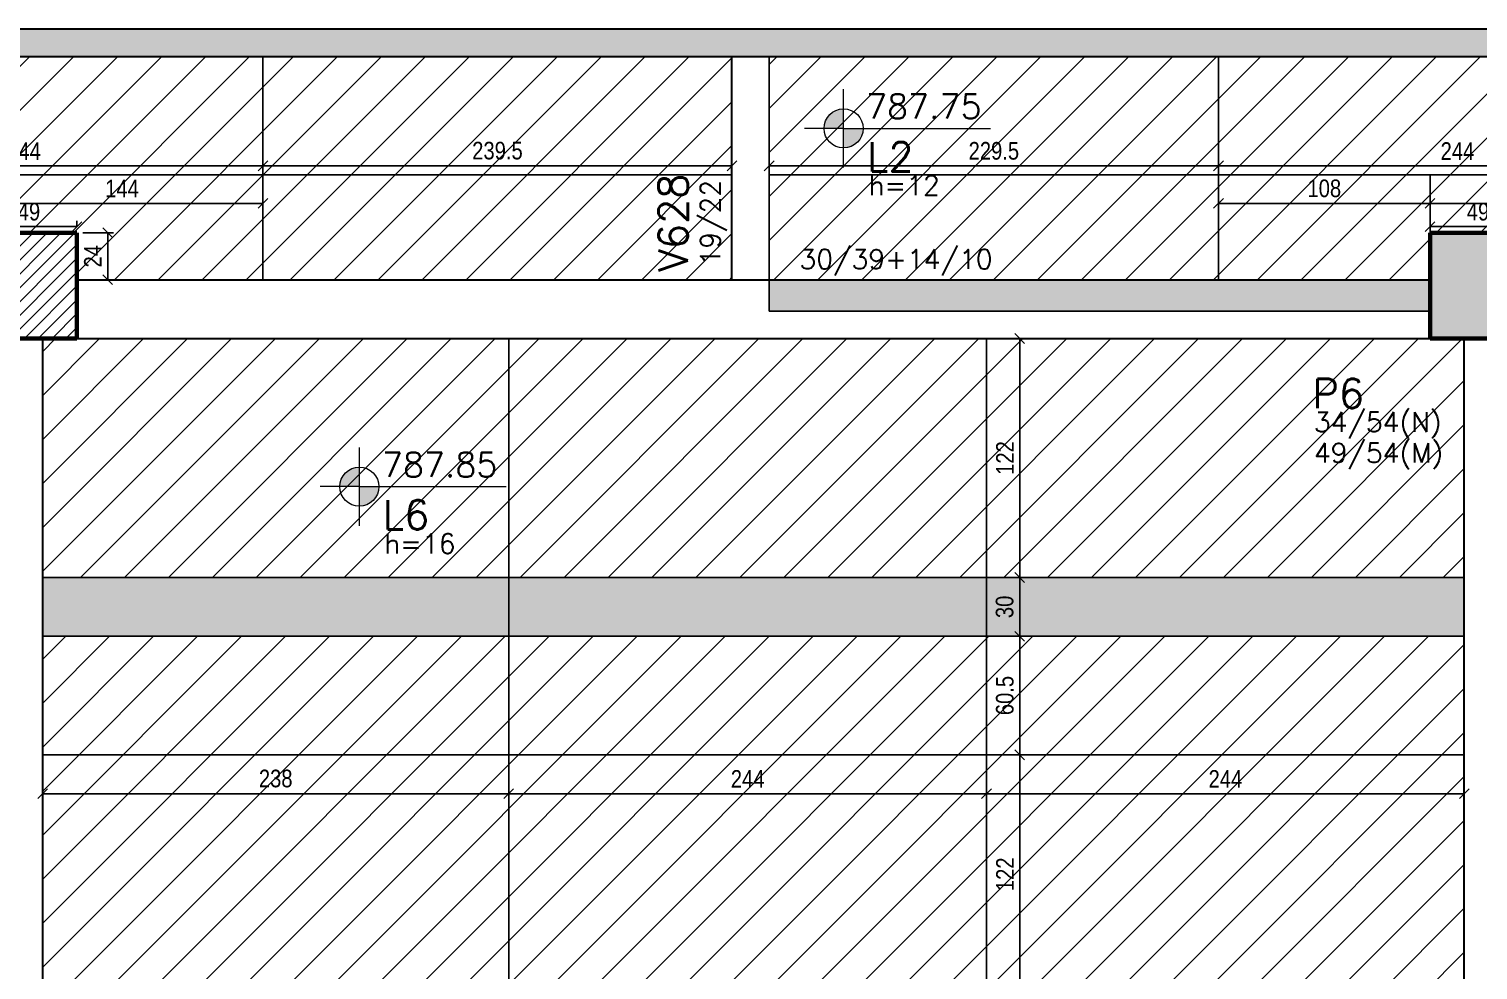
# Model space of a CAD drawing. Extents: x 8513 to 14085, y 7177 to 10799.
# Drawn here: x 11346 to 12086, y 9712 to 10193 of the extents above; entities that cross this region are included whole.
import ezdxf

# ---------------------------------------------------------------- set-up
doc = ezdxf.new("R2010")
doc.units = 0
for name, color, linetype in [('COTA', 241, 'Continuous'), ('Painéis', 200, 'Continuous'), ('Vázio', 240, 'Continuous')]:
    doc.layers.add(name, color=color, linetype=linetype)
for name, color, linetype, lineweight in [('EST-LAJE-TEXT', 7, 'Continuous', 9), ('EST-PILAR', 7, 'Continuous', 9), ('EST-PILAR-CUT', 7, 'Continuous', 60), ('EST-PILAR-TEXT', 7, 'Continuous', 9), ('EST-VIGA', 7, 'Continuous', 30), ('EST-VIGA-TEXT', 7, 'Continuous', 9), ('Hachura', 253, 'Continuous', 9), ('REAPROVEITAMENTO', 7, 'Continuous', 9)]:
    doc.layers.add(name, color=color, linetype=linetype, lineweight=lineweight)
doc.styles.add('COTA TECNICA-50', font='techl___.ttf', dxfattribs={"height": 9})
doc.styles.add('RomanS_IV50', font='romans_IV50.ttf', dxfattribs={"height": 11.25})
doc.styles.add('RomanS_IV50_B', font='', dxfattribs={"height": 18.75})
doc.styles.add('RomanS_IV50_B_1', font='', dxfattribs={"height": 22.5})
doc.styles.get('RomanS_IV50_B').set_extended_font_data('RomanS_IV50', bold=True)
doc.styles.get('RomanS_IV50_B_1').set_extended_font_data('RomanS_IV50', bold=True)
doc.dimstyles.new('PAINEL', dxfattribs={"dimtxt": 9, "dimasz": 5, "dimexe": 3, "dimexo": 3, "dimgap": 3, "dimtad": 1, "dimdec": 1, "dimzin": 12, "dimdsep": 46, "dimtxsty": 'COTA TECNICA-50', "dimblk": 'OBLIQUE', "dimcen": 0, "dimclrd": 4, "dimclre": 4, "dimclrt": 1, "dimadec": 1, "dimazin": 3, "dimtfac": 1, "dimtdec": 1, "dimtmove": 0, "dimatfit": 3, "dimldrblk": 'OBLIQUE', "dimfxl": 1, "dimtolj": 1, "dimtzin": 12, "dimarcsym": 0})

# ---------------------------------------------------------------- blocks, each defined once
blk = doc.blocks.new('FA_Floor_TAG_SURVEY_R01 - NIV_TIT_H_TXT1__TXT2-2303193-5º PAVIMENTO')
at = {"layer": 'EST-LAJE-TEXT'}
h = blk.add_hatch(color=256, dxfattribs=at)
edge = h.paths.add_edge_path(flags=0)
edge.add_line((-0.28, 0.405), (-0.48, 0.405))
edge.add_arc((-0.28, 0.405), 0.2, 90, 180, ccw=False)
edge.add_line((-0.28, 0.605), (-0.28, 0.405))
h = blk.add_hatch(color=256, dxfattribs=at)
edge = h.paths.add_edge_path(flags=0)
edge.add_line((-0.28, 0.405), (-0.08, 0.405))
edge.add_arc((-0.28, 0.405), 0.2, -90, 0, ccw=False)
edge.add_line((-0.28, 0.205), (-0.28, 0.405))
for p, q in [((-0.28, 0.005), (-0.28, 0.805)), ((-0.28, 0.405), (-0.68, 0.405)), ((-0.28, 0.405), (1.22, 0.405))]:
    blk.add_line(p, q, dxfattribs=at)
blk.add_circle((-0.28, 0.405), 0.2, dxfattribs=at)
blk = doc.blocks.new('_Oblique')
at = {"color": 0, "linetype": 'ByBlock', "lineweight": -2}
blk.add_line((-0.5, -0.5), (0.5, 0.5), dxfattribs=at)
blk = doc.blocks.new('*D528')
at = {"layer": 'COTA', "color": 4, "lineweight": -2, "transparency": 16777216}
for p, q in [((11834.65, 9819.16), (11834.65, 9799.28)), ((12078.65, 9819.16), (12078.65, 9799.28)), ((12078.65, 9802.28), (11834.65, 9802.28))]:
    blk.add_line(p, q, dxfattribs=at)
at = {"layer": 'Defpoints', "color": 0, "transparency": 16777216}
for p in [(11834.65, 9822.16), (12078.65, 9822.16), (11834.65, 9802.28)]:
    blk.add_point(p, dxfattribs=at)
at = {"layer": 'COTA', "color": 4, "lineweight": -2, "transparency": 16777216, "xscale": 5, "yscale": 5, "zscale": 5, "rotation": 180}
blk.add_blockref('_Oblique', (11834.65, 9802.28), dxfattribs=at)
at = {"layer": 'COTA', "color": 4, "lineweight": -2, "transparency": 16777216, "xscale": 5, "yscale": 5, "zscale": 5}
blk.add_blockref('_Oblique', (12078.65, 9802.28), dxfattribs=at)
at = {"layer": 'COTA', "color": 1, "transparency": 16777216, "insert": (11956.65, 9809.84), "char_height": 9, "attachment_point": 5, "style": 'COTA TECNICA-50'}
blk.add_mtext('\\A1;244', dxfattribs=at)
blk = doc.blocks.new('*D529')
at = {"layer": 'COTA', "color": 4, "lineweight": -2, "transparency": 16777216}
for p, q in [((11590.65, 9819.16), (11590.65, 9799.28)), ((11834.65, 9819.16), (11834.65, 9799.28)), ((11834.65, 9802.28), (11590.65, 9802.28))]:
    blk.add_line(p, q, dxfattribs=at)
at = {"layer": 'Defpoints', "color": 0, "transparency": 16777216}
for p in [(11590.65, 9822.16), (11834.65, 9822.16), (11590.65, 9802.28)]:
    blk.add_point(p, dxfattribs=at)
at = {"layer": 'COTA', "color": 4, "lineweight": -2, "transparency": 16777216, "xscale": 5, "yscale": 5, "zscale": 5, "rotation": 180}
blk.add_blockref('_Oblique', (11590.65, 9802.28), dxfattribs=at)
at = {"layer": 'COTA', "color": 4, "lineweight": -2, "transparency": 16777216, "xscale": 5, "yscale": 5, "zscale": 5}
blk.add_blockref('_Oblique', (11834.65, 9802.28), dxfattribs=at)
at = {"layer": 'COTA', "color": 1, "transparency": 16777216, "insert": (11712.65, 9809.84), "char_height": 9, "attachment_point": 5, "style": 'COTA TECNICA-50'}
blk.add_mtext('\\A1;244', dxfattribs=at)
blk = doc.blocks.new('*D530')
at = {"layer": 'COTA', "color": 4, "lineweight": -2, "transparency": 16777216}
for p, q in [((11352.65, 9819.16), (11352.65, 9799.28)), ((11590.65, 9819.16), (11590.65, 9799.28)), ((11590.65, 9802.28), (11352.65, 9802.28))]:
    blk.add_line(p, q, dxfattribs=at)
at = {"layer": 'Defpoints', "color": 0, "transparency": 16777216}
for p in [(11352.65, 9822.16), (11590.65, 9822.16), (11352.65, 9802.28)]:
    blk.add_point(p, dxfattribs=at)
at = {"layer": 'COTA', "color": 4, "lineweight": -2, "transparency": 16777216, "xscale": 5, "yscale": 5, "zscale": 5, "rotation": 180}
blk.add_blockref('_Oblique', (11352.65, 9802.28), dxfattribs=at)
at = {"layer": 'COTA', "color": 4, "lineweight": -2, "transparency": 16777216, "xscale": 5, "yscale": 5, "zscale": 5}
blk.add_blockref('_Oblique', (11590.65, 9802.28), dxfattribs=at)
at = {"layer": 'COTA', "color": 1, "transparency": 16777216, "insert": (11471.65, 9810), "char_height": 9, "attachment_point": 5, "style": 'COTA TECNICA-50'}
blk.add_mtext('\\A1;238', dxfattribs=at)
blk = doc.blocks.new('*D506')
at = {"layer": 'COTA', "color": 4, "lineweight": -2, "transparency": 16777216}
for p, q in [((11839.62, 9822.16), (11854.62, 9822.16)), ((11851.62, 9700.16), (11851.62, 9822.16)), ((11837.65, 9700.16), (11854.62, 9700.16))]:
    blk.add_line(p, q, dxfattribs=at)
at = {"layer": 'Defpoints', "color": 0, "transparency": 16777216}
for p in [(11836.62, 9822.16), (11851.62, 9822.16), (11834.65, 9700.16)]:
    blk.add_point(p, dxfattribs=at)
at = {"layer": 'COTA', "color": 4, "lineweight": -2, "transparency": 16777216, "xscale": 5, "yscale": 5, "zscale": 5}
for p, rotation in [((11851.62, 9822.16), 90), ((11851.62, 9700.16), 270)]:
    blk.add_blockref('_Oblique', p, dxfattribs=dict(at, rotation=rotation))
at = {"layer": 'COTA', "color": 1, "transparency": 16777216, "insert": (11844.07, 9761.16), "char_height": 9, "attachment_point": 5, "rotation": 90, "style": 'COTA TECNICA-50'}
blk.add_mtext('\\A1;122', dxfattribs=at)
blk = doc.blocks.new('*D507')
at = {"layer": 'COTA', "color": 4, "lineweight": -2, "transparency": 16777216}
for p, q in [((11851.62, 9822.16), (11851.62, 9882.66)), ((11839.62, 9822.16), (11854.62, 9822.16))]:
    blk.add_line(p, q, dxfattribs=at)
at = {"layer": 'Defpoints', "color": 0, "transparency": 16777216}
for p in [(11851.62, 9882.66), (11851.62, 9882.66), (11836.62, 9822.16)]:
    blk.add_point(p, dxfattribs=at)
at = {"layer": 'COTA', "color": 4, "lineweight": -2, "transparency": 16777216, "xscale": 5, "yscale": 5, "zscale": 5}
for p, rotation in [((11851.62, 9882.66), 90), ((11851.62, 9822.16), 270)]:
    blk.add_blockref('_Oblique', p, dxfattribs=dict(at, rotation=rotation))
at = {"layer": 'COTA', "color": 1, "transparency": 16777216, "insert": (11844.02, 9852.41), "char_height": 9, "attachment_point": 5, "rotation": 90, "style": 'COTA TECNICA-50'}
blk.add_mtext('\\A1;60.5', dxfattribs=at)
blk = doc.blocks.new('*D508')
at = {"layer": 'COTA', "color": 4, "lineweight": -2, "transparency": 16777216}
blk.add_line((11851.62, 9882.66), (11851.62, 9912.66), dxfattribs=at)
at = {"layer": 'Defpoints', "color": 0, "transparency": 16777216}
for p in [(11851.62, 9912.66), (11851.62, 9912.66), (11851.62, 9882.66)]:
    blk.add_point(p, dxfattribs=at)
at = {"layer": 'COTA', "color": 4, "lineweight": -2, "transparency": 16777216, "xscale": 5, "yscale": 5, "zscale": 5}
for p, rotation in [((11851.62, 9912.66), 90), ((11851.62, 9882.66), 270)]:
    blk.add_blockref('_Oblique', p, dxfattribs=dict(at, rotation=rotation))
at = {"layer": 'COTA', "color": 1, "transparency": 16777216, "insert": (11843.92, 9897.66), "char_height": 9, "attachment_point": 5, "rotation": 90, "style": 'COTA TECNICA-50'}
blk.add_mtext('\\A1;30', dxfattribs=at)
blk = doc.blocks.new('*D509')
at = {"layer": 'COTA', "color": 4, "lineweight": -2, "transparency": 16777216}
blk.add_line((11851.62, 9912.66), (11851.62, 10034.66), dxfattribs=at)
at = {"layer": 'Defpoints', "color": 0, "transparency": 16777216}
for p in [(11851.62, 10034.66), (11851.62, 10034.66), (11851.62, 9912.66)]:
    blk.add_point(p, dxfattribs=at)
at = {"layer": 'COTA', "color": 4, "lineweight": -2, "transparency": 16777216, "xscale": 5, "yscale": 5, "zscale": 5}
for p, rotation in [((11851.62, 10034.66), 90), ((11851.62, 9912.66), 270)]:
    blk.add_blockref('_Oblique', p, dxfattribs=dict(at, rotation=rotation))
at = {"layer": 'COTA', "color": 1, "transparency": 16777216, "insert": (11844.07, 9973.66), "char_height": 9, "attachment_point": 5, "rotation": 90, "style": 'COTA TECNICA-50'}
blk.add_mtext('\\A1;122', dxfattribs=at)
blk = doc.blocks.new('*D644')
at = {"layer": 'COTA', "color": 4, "lineweight": -2, "transparency": 16777216}
for p, q in [((11704.65, 10121.16), (11704.65, 10125.79)), ((11704.65, 10122.79), (11465.15, 10122.79))]:
    blk.add_line(p, q, dxfattribs=at)
at = {"layer": 'Defpoints', "color": 0, "transparency": 16777216}
for p in [(11465.15, 10122.79), (11465.15, 10122.79), (11704.65, 10118.16)]:
    blk.add_point(p, dxfattribs=at)
at = {"layer": 'COTA', "color": 4, "lineweight": -2, "transparency": 16777216, "xscale": 5, "yscale": 5, "zscale": 5, "rotation": 180}
blk.add_blockref('_Oblique', (11465.15, 10122.79), dxfattribs=at)
at = {"layer": 'COTA', "color": 4, "lineweight": -2, "transparency": 16777216, "xscale": 5, "yscale": 5, "zscale": 5}
blk.add_blockref('_Oblique', (11704.65, 10122.79), dxfattribs=at)
at = {"layer": 'COTA', "color": 1, "transparency": 16777216, "insert": (11584.9, 10130.51), "char_height": 9, "attachment_point": 5, "style": 'COTA TECNICA-50'}
blk.add_mtext('\\A1;239.5', dxfattribs=at)
blk = doc.blocks.new('*D645')
at = {"layer": 'COTA', "color": 4, "lineweight": -2, "transparency": 16777216}
blk.add_line((11465.15, 10122.79), (11221.15, 10122.79), dxfattribs=at)
at = {"layer": 'Defpoints', "color": 0, "transparency": 16777216}
for p in [(11221.15, 10122.79), (11221.15, 10122.79), (11465.15, 10122.79)]:
    blk.add_point(p, dxfattribs=at)
at = {"layer": 'COTA', "color": 4, "lineweight": -2, "transparency": 16777216, "xscale": 5, "yscale": 5, "zscale": 5, "rotation": 180}
blk.add_blockref('_Oblique', (11221.15, 10122.79), dxfattribs=at)
at = {"layer": 'COTA', "color": 4, "lineweight": -2, "transparency": 16777216, "xscale": 5, "yscale": 5, "zscale": 5}
blk.add_blockref('_Oblique', (11465.15, 10122.79), dxfattribs=at)
at = {"layer": 'COTA', "color": 1, "transparency": 16777216, "insert": (11343.15, 10130.35), "char_height": 9, "attachment_point": 5, "style": 'COTA TECNICA-50'}
blk.add_mtext('\\A1;244', dxfattribs=at)
blk = doc.blocks.new('*D639')
at = {"layer": 'COTA', "color": 4, "lineweight": -2, "transparency": 16777216}
for p, q in [((11321.15, 10115.16), (11321.15, 10100.65)), ((11465.15, 10115.16), (11465.15, 10100.65)), ((11321.15, 10103.65), (11465.15, 10103.65))]:
    blk.add_line(p, q, dxfattribs=at)
at = {"layer": 'Defpoints', "color": 0, "transparency": 16777216}
for p in [(11321.15, 10118.16), (11465.15, 10118.16), (11465.15, 10103.65)]:
    blk.add_point(p, dxfattribs=at)
at = {"layer": 'COTA', "color": 4, "lineweight": -2, "transparency": 16777216, "xscale": 5, "yscale": 5, "zscale": 5, "rotation": 180}
blk.add_blockref('_Oblique', (11321.15, 10103.65), dxfattribs=at)
at = {"layer": 'COTA', "color": 4, "lineweight": -2, "transparency": 16777216, "xscale": 5, "yscale": 5, "zscale": 5}
blk.add_blockref('_Oblique', (11465.15, 10103.65), dxfattribs=at)
at = {"layer": 'COTA', "color": 1, "transparency": 16777216, "insert": (11393.15, 10111.21), "char_height": 9, "attachment_point": 5, "style": 'COTA TECNICA-50'}
blk.add_mtext('\\A1;144', dxfattribs=at)
blk = doc.blocks.new('*D640')
at = {"layer": 'COTA', "color": 4, "lineweight": -2, "transparency": 16777216}
for p, q in [((11321.15, 10091.66), (11321.15, 10094.77)), ((11370.15, 10091.66), (11370.15, 10094.77)), ((11370.15, 10091.77), (11321.15, 10091.77))]:
    blk.add_line(p, q, dxfattribs=at)
at = {"layer": 'Defpoints', "color": 0, "transparency": 16777216}
for p in [(11321.15, 10091.77), (11321.15, 10088.66), (11370.15, 10088.66)]:
    blk.add_point(p, dxfattribs=at)
at = {"layer": 'COTA', "color": 4, "lineweight": -2, "transparency": 16777216, "xscale": 5, "yscale": 5, "zscale": 5, "rotation": 180}
blk.add_blockref('_Oblique', (11321.15, 10091.77), dxfattribs=at)
at = {"layer": 'COTA', "color": 4, "lineweight": -2, "transparency": 16777216, "xscale": 5, "yscale": 5, "zscale": 5}
blk.add_blockref('_Oblique', (11370.15, 10091.77), dxfattribs=at)
at = {"layer": 'COTA', "color": 1, "transparency": 16777216, "insert": (11345.65, 10099.36), "char_height": 9, "attachment_point": 5, "style": 'COTA TECNICA-50'}
blk.add_mtext('\\A1;49', dxfattribs=at)
blk = doc.blocks.new('*D641')
at = {"layer": 'COTA', "color": 4, "lineweight": -2, "transparency": 16777216}
for p, q in [((11373.15, 10088.66), (11388.85, 10088.66)), ((11385.85, 10064.66), (11385.85, 10088.66)), ((11373.15, 10064.66), (11388.85, 10064.66))]:
    blk.add_line(p, q, dxfattribs=at)
at = {"layer": 'Defpoints', "color": 0, "transparency": 16777216}
for p in [(11370.15, 10088.66), (11385.85, 10088.66), (11370.15, 10064.66)]:
    blk.add_point(p, dxfattribs=at)
at = {"layer": 'COTA', "color": 4, "lineweight": -2, "transparency": 16777216, "xscale": 5, "yscale": 5, "zscale": 5}
for p, rotation in [((11385.85, 10088.66), 90), ((11385.85, 10064.66), 270)]:
    blk.add_blockref('_Oblique', p, dxfattribs=dict(at, rotation=rotation))
at = {"layer": 'COTA', "color": 1, "transparency": 16777216, "insert": (11378.28, 10076.66), "char_height": 9, "attachment_point": 5, "rotation": 90, "style": 'COTA TECNICA-50'}
blk.add_mtext('\\A1;24', dxfattribs=at)
blk = doc.blocks.new('*D658')
at = {"layer": 'COTA', "color": 4, "lineweight": -2, "transparency": 16777216}
for p, q in [((12061.15, 10091.66), (12061.15, 10094.77)), ((12110.15, 10091.66), (12110.15, 10094.77)), ((12110.15, 10091.77), (12061.15, 10091.77))]:
    blk.add_line(p, q, dxfattribs=at)
at = {"layer": 'Defpoints', "color": 0, "transparency": 16777216}
for p in [(12061.15, 10091.77), (12061.15, 10088.66), (12110.15, 10088.66)]:
    blk.add_point(p, dxfattribs=at)
at = {"layer": 'COTA', "color": 4, "lineweight": -2, "transparency": 16777216, "xscale": 5, "yscale": 5, "zscale": 5, "rotation": 180}
blk.add_blockref('_Oblique', (12061.15, 10091.77), dxfattribs=at)
at = {"layer": 'COTA', "color": 4, "lineweight": -2, "transparency": 16777216, "xscale": 5, "yscale": 5, "zscale": 5}
blk.add_blockref('_Oblique', (12110.15, 10091.77), dxfattribs=at)
at = {"layer": 'COTA', "color": 1, "transparency": 16777216, "insert": (12085.65, 10099.36), "char_height": 9, "attachment_point": 5, "style": 'COTA TECNICA-50'}
blk.add_mtext('\\A1;49', dxfattribs=at)
blk = doc.blocks.new('*D665')
at = {"layer": 'COTA', "color": 4, "lineweight": -2, "transparency": 16777216}
for p, q in [((11953.15, 10121.16), (11953.15, 10125.79)), ((12197.15, 10121.16), (12197.15, 10125.79)), ((12197.15, 10122.79), (11953.15, 10122.79))]:
    blk.add_line(p, q, dxfattribs=at)
at = {"layer": 'Defpoints', "color": 0, "transparency": 16777216}
for p in [(11953.15, 10122.79), (11953.15, 10118.16), (12197.15, 10118.16)]:
    blk.add_point(p, dxfattribs=at)
at = {"layer": 'COTA', "color": 4, "lineweight": -2, "transparency": 16777216, "xscale": 5, "yscale": 5, "zscale": 5, "rotation": 180}
blk.add_blockref('_Oblique', (11953.15, 10122.79), dxfattribs=at)
at = {"layer": 'COTA', "color": 4, "lineweight": -2, "transparency": 16777216, "xscale": 5, "yscale": 5, "zscale": 5}
blk.add_blockref('_Oblique', (12197.15, 10122.79), dxfattribs=at)
at = {"layer": 'COTA', "color": 1, "transparency": 16777216, "insert": (12075.15, 10130.35), "char_height": 9, "attachment_point": 5, "style": 'COTA TECNICA-50'}
blk.add_mtext('\\A1;244', dxfattribs=at)
blk = doc.blocks.new('*D662')
at = {"layer": 'COTA', "color": 4, "lineweight": -2, "transparency": 16777216}
for p, q in [((11953.15, 10115.16), (11953.15, 10100.65)), ((12061.15, 10115.16), (12061.15, 10100.65)), ((11953.15, 10103.65), (12061.15, 10103.65))]:
    blk.add_line(p, q, dxfattribs=at)
at = {"layer": 'Defpoints', "color": 0, "transparency": 16777216}
for p in [(11953.15, 10118.16), (12061.15, 10118.16), (12061.15, 10103.65)]:
    blk.add_point(p, dxfattribs=at)
at = {"layer": 'COTA', "color": 4, "lineweight": -2, "transparency": 16777216, "xscale": 5, "yscale": 5, "zscale": 5, "rotation": 180}
blk.add_blockref('_Oblique', (11953.15, 10103.65), dxfattribs=at)
at = {"layer": 'COTA', "color": 4, "lineweight": -2, "transparency": 16777216, "xscale": 5, "yscale": 5, "zscale": 5}
blk.add_blockref('_Oblique', (12061.15, 10103.65), dxfattribs=at)
at = {"layer": 'COTA', "color": 1, "transparency": 16777216, "insert": (12007.15, 10111.26), "char_height": 9, "attachment_point": 5, "style": 'COTA TECNICA-50'}
blk.add_mtext('\\A1;108', dxfattribs=at)
blk = doc.blocks.new('*D663')
at = {"layer": 'COTA', "color": 4, "lineweight": -2, "transparency": 16777216}
for p, q in [((12061.15, 10115.16), (12061.15, 10100.65)), ((12197.15, 10115.16), (12197.15, 10100.65)), ((12061.15, 10103.65), (12197.15, 10103.65))]:
    blk.add_line(p, q, dxfattribs=at)
at = {"layer": 'Defpoints', "color": 0, "transparency": 16777216}
for p in [(12061.15, 10118.16), (12197.15, 10118.16), (12197.15, 10103.65)]:
    blk.add_point(p, dxfattribs=at)
at = {"layer": 'COTA', "color": 4, "lineweight": -2, "transparency": 16777216, "xscale": 5, "yscale": 5, "zscale": 5, "rotation": 180}
blk.add_blockref('_Oblique', (12061.15, 10103.65), dxfattribs=at)
at = {"layer": 'COTA', "color": 4, "lineweight": -2, "transparency": 16777216, "xscale": 5, "yscale": 5, "zscale": 5}
blk.add_blockref('_Oblique', (12197.15, 10103.65), dxfattribs=at)
at = {"layer": 'COTA', "color": 1, "transparency": 16777216, "insert": (12129.15, 10111.34), "char_height": 9, "attachment_point": 5, "style": 'COTA TECNICA-50'}
blk.add_mtext('\\A1;136', dxfattribs=at)
blk = doc.blocks.new('*D666')
at = {"layer": 'COTA', "color": 4, "lineweight": -2, "transparency": 16777216}
for p, q in [((11723.65, 10121.16), (11723.65, 10125.79)), ((11953.15, 10121.16), (11953.15, 10125.79)), ((11723.65, 10122.79), (11953.15, 10122.79))]:
    blk.add_line(p, q, dxfattribs=at)
at = {"layer": 'Defpoints', "color": 0, "transparency": 16777216}
for p in [(11723.65, 10118.16), (11953.15, 10122.79), (11953.15, 10118.16)]:
    blk.add_point(p, dxfattribs=at)
at = {"layer": 'COTA', "color": 4, "lineweight": -2, "transparency": 16777216, "xscale": 5, "yscale": 5, "zscale": 5, "rotation": 180}
blk.add_blockref('_Oblique', (11723.65, 10122.79), dxfattribs=at)
at = {"layer": 'COTA', "color": 4, "lineweight": -2, "transparency": 16777216, "xscale": 5, "yscale": 5, "zscale": 5}
blk.add_blockref('_Oblique', (11953.15, 10122.79), dxfattribs=at)
at = {"layer": 'COTA', "color": 1, "transparency": 16777216, "insert": (11838.4, 10130.41), "char_height": 9, "attachment_point": 5, "style": 'COTA TECNICA-50'}
blk.add_mtext('\\A1;229.5', dxfattribs=at)

msp = doc.modelspace()

# ---------------------------------------------------------------- hatches: boundary and pattern name
at = {"layer": 'EST-PILAR'}
h = msp.add_hatch(dxfattribs=at)
h.set_pattern_fill('FP_1', color=5, style=0, pattern_type=2)
h.set_pattern_definition([(45, (9853.6513, 9308.66), (-3.535534, 3.535534), [])])
h.paths.add_polyline_path([(11370.15, 10034.66), (11370.15, 10088.66), (11321.15, 10088.66), (11321.15, 10034.66), (11345.07, 10034.66)], flags=0)
msp.add_hatch(color=5, dxfattribs=at).paths.add_polyline_path([(12110.15, 10034.66), (12110.15, 10088.66), (12061.15, 10088.66), (12061.15, 10034.66)], flags=0)
at = {"layer": 'EST-VIGA', "true_color": 0xe1e1e1}
for points in [[(12172.33, 10178.66), (12441.15, 10178.66), (12441.15, 10192.66), (9867.65, 10192.66), (9867.65, 10178.66), (11758.7, 10178.66)], [(12061.15, 10048.66), (12061.15, 10064.66), (11723.65, 10064.66), (11723.65, 10048.66), (11758.7, 10048.66)]]:
    msp.add_hatch(color=254, dxfattribs=at).paths.add_polyline_path(points, flags=0)
at = {"layer": 'Hachura'}
h = msp.add_hatch(color=256, dxfattribs=at)
h.dxf.hatch_style = 1
h.paths.add_polyline_path([(11834.65, 9882.66), (11834.65, 9912.66), (12078.65, 9912.66), (12078.65, 9882.66)])
h.paths.add_polyline_path([(11590.65, 9882.66), (11590.65, 9912.66), (11834.65, 9912.66), (11834.65, 9882.66)])
h.paths.add_polyline_path([(11590.65, 9912.66), (11590.65, 9882.66), (11352.65, 9882.66), (11352.65, 9912.66)])
h.paths.add_polyline_path([(11590.65, 9700.16), (11590.65, 9670.16), (11352.65, 9670.16), (11352.65, 9700.16)])
h.paths.add_polyline_path([(11834.65, 9700.16), (11834.65, 9670.16), (11590.65, 9670.16), (11590.65, 9700.16)])
h.paths.add_polyline_path([(11834.65, 9670.16), (11834.65, 9700.16), (12078.65, 9700.16), (12078.65, 9670.16)])
h.paths.add_polyline_path([(11834.65, 9528.16), (11834.65, 9548.16), (12078.65, 9548.16), (12078.65, 9528.16)])
h.paths.add_polyline_path([(11590.65, 9528.16), (11590.65, 9548.16), (11834.65, 9548.16), (11834.65, 9528.16)])
h.paths.add_polyline_path([(11352.65, 9528.16), (11352.65, 9548.16), (11590.65, 9548.16), (11590.65, 9528.16)])
at = {"layer": 'REAPROVEITAMENTO'}
h = msp.add_hatch(dxfattribs=at)
h.set_pattern_fill('ANSI31', color=251, scale=5, style=0)
h.paths.add_polyline_path([(9867.65, 10178.66), (9867.65, 10118.16), (10001.15, 10118.16), (10001.15, 10178.66)])
h.paths.add_polyline_path([(10001.15, 10118.16), (9867.65, 10118.16), (9867.65, 10102.16), (9882.65, 10102.16), (9882.65, 10064.66), (10001.15, 10064.66)])
h.paths.add_polyline_path([(10245.15, 10064.66), (10245.15, 10118.16), (10001.15, 10118.16), (10001.15, 10064.66)])
h.paths.add_polyline_path([(10001.15, 10178.66), (10001.15, 10118.16), (10245.15, 10118.16), (10245.15, 10178.66)])
h.paths.add_polyline_path([(10489.15, 10118.16), (10489.15, 10178.66), (10245.15, 10178.66), (10245.15, 10118.16)])
h.paths.add_polyline_path([(10489.15, 10118.16), (10245.15, 10118.16), (10245.15, 10064.66), (10489.15, 10064.66)])
h.paths.add_polyline_path([(10581.15, 10088.66), (10630.15, 10088.66), (10630.15, 10064.66), (10733.15, 10064.66), (10733.15, 10118.16), (10489.15, 10118.16), (10489.15, 10064.66), (10581.15, 10064.66)])
h.paths.add_polyline_path([(10733.15, 10118.16), (10733.15, 10178.66), (10489.15, 10178.66), (10489.15, 10118.16)])
h.paths.add_polyline_path([(10977.15, 10064.66), (10977.15, 10118.16), (10733.15, 10118.16), (10733.15, 10064.66)])
h.paths.add_polyline_path([(10977.15, 10178.66), (10733.15, 10178.66), (10733.15, 10118.16), (10977.15, 10118.16)])
h.paths.add_polyline_path([(10977.15, 10178.66), (10977.15, 10118.16), (11221.15, 10118.16), (11221.15, 10178.66)])
h.paths.add_polyline_path([(10977.15, 10118.16), (10977.15, 10064.66), (11221.15, 10064.66), (11221.15, 10118.16)])
h.paths.add_polyline_path([(11221.15, 10118.16), (11221.15, 10064.66), (11321.15, 10064.66), (11321.15, 10088.66), (11321.15, 10118.16)])
h.paths.add_polyline_path([(11465.15, 10118.16), (11465.15, 10178.66), (11221.15, 10178.66), (11221.15, 10118.16)])
h.paths.add_polyline_path([(11465.15, 10064.66), (11465.15, 10118.16), (11321.15, 10118.16), (11321.15, 10088.66), (11370.15, 10088.66), (11370.15, 10064.66)])
h.paths.add_polyline_path([(11465.15, 10118.16), (11465.15, 10064.66), (11704.65, 10064.66), (11704.65, 10118.16)])
h.paths.add_polyline_path([(11704.65, 10118.16), (11704.65, 10178.66), (11465.15, 10178.66), (11465.15, 10118.16)])
h = msp.add_hatch(dxfattribs=at)
h.set_pattern_fill('ANSI31', color=251, scale=5, style=0)
h.paths.add_polyline_path([(12197.15, 10178.66), (12197.15, 10118.16), (12441.15, 10118.16), (12441.15, 10178.66)])
h.paths.add_polyline_path([(11953.15, 10178.66), (11953.15, 10118.16), (12197.15, 10118.16), (12197.15, 10178.66)])
h.paths.add_polyline_path([(11723.65, 10178.66), (11723.65, 10118.16), (11953.15, 10118.16), (11953.15, 10178.66)])
h.paths.add_polyline_path([(11953.15, 10064.66), (11953.15, 10118.16), (11723.65, 10118.16), (11723.65, 10064.66)])
h.paths.add_polyline_path([(12061.15, 10064.66), (12061.15, 10088.66), (12061.15, 10118.16), (11953.15, 10118.16), (11953.15, 10064.66)])
h.paths.add_polyline_path([(12197.15, 10118.16), (12061.15, 10118.16), (12061.15, 10088.66), (12110.15, 10088.66), (12110.15, 10064.66), (12197.15, 10064.66)])
h.paths.add_polyline_path([(12426.15, 10064.66), (12426.15, 10088.66), (12441.15, 10088.66), (12441.15, 10118.16), (12197.15, 10118.16), (12197.15, 10064.66)])
h = msp.add_hatch(dxfattribs=at)
h.set_pattern_fill('ANSI31', color=251, scale=5, style=0)
h.paths.add_polyline_path([(11834.65, 9528.16), (11834.65, 9406.16), (12078.65, 9406.16), (12078.65, 9528.16)])
h.paths.add_polyline_path([(11834.65, 9406.16), (11834.65, 9528.16), (11590.65, 9528.16), (11590.65, 9406.16)])
h.paths.add_polyline_path([(11352.65, 9528.16), (11352.65, 9506.16), (11355.15, 9506.16), (11355.15, 9406.16), (11590.65, 9406.16), (11590.65, 9528.16)])
h.paths.add_polyline_path([(11352.65, 9670.16), (11352.65, 9548.16), (11590.65, 9548.16), (11590.65, 9670.16)])
h.paths.add_polyline_path([(11590.65, 9670.16), (11590.65, 9548.16), (11834.65, 9548.16), (11834.65, 9670.16)])
h.paths.add_polyline_path([(11834.65, 9670.16), (11834.65, 9548.16), (12078.65, 9548.16), (12078.65, 9670.16)])
h.paths.add_polyline_path([(12078.65, 9700.16), (12078.65, 9822.16), (11834.65, 9822.16), (11834.65, 9700.16)])
h.paths.add_polyline_path([(11834.65, 9700.16), (11834.65, 9822.16), (11590.65, 9822.16), (11590.65, 9700.16)])
h.paths.add_polyline_path([(11352.65, 9822.16), (11352.65, 9700.16), (11590.65, 9700.16), (11590.65, 9822.16)])
h.paths.add_polyline_path([(11590.65, 9822.16), (11590.65, 9882.66), (11352.65, 9882.66), (11352.65, 9822.16)])
h.paths.add_polyline_path([(11834.65, 9822.16), (11834.65, 9882.66), (11590.65, 9882.66), (11590.65, 9822.16)])
h.paths.add_polyline_path([(11834.65, 9882.66), (11834.65, 9822.16), (12078.65, 9822.16), (12078.65, 9882.66)])
h.paths.add_polyline_path([(12078.65, 9912.66), (12078.65, 10034.66), (12061.15, 10034.66), (11834.65, 10034.66), (11834.65, 9912.66)])
h.paths.add_polyline_path([(11834.65, 9912.66), (11834.65, 10034.66), (11723.65, 10034.66), (11590.65, 10034.66), (11590.65, 9912.66)])
h.paths.add_polyline_path([(11370.15, 10034.66), (11352.65, 10034.66), (11352.65, 9912.66), (11590.65, 9912.66), (11590.65, 10034.66)])

# ---------------------------------------------------------------- linework, layer by layer
at = {"layer": 'EST-PILAR-CUT', "color": 5}
for p, q in [((11321.15, 10088.66), (11370.15, 10088.66)), ((11370.15, 10088.66), (11370.15, 10034.66)), ((12061.15, 10034.66), (12061.15, 10088.66)), ((12061.15, 10088.66), (12110.15, 10088.66)), ((11370.15, 10034.66), (11321.15, 10034.66)), ((12110.15, 10034.66), (12061.15, 10034.66))]:
    msp.add_line(p, q, dxfattribs=at)
at = {"layer": 'EST-VIGA', "color": 3}
for p, q in [((9867.65, 10192.66), (12441.15, 10192.66)), ((9867.65, 10178.66), (12441.15, 10178.66)), ((11704.65, 10064.66), (11704.65, 10178.66)), ((11370.15, 10064.66), (11723.65, 10064.66)), ((11723.65, 10064.66), (12061.15, 10064.66)), ((11352.65, 9506.16), (11352.65, 10034.66)), ((11370.15, 10034.66), (11723.65, 10034.66)), ((11723.65, 10034.66), (12061.15, 10034.66)), ((12078.65, 9406.16), (12078.65, 10034.66))]:
    msp.add_line(p, q, dxfattribs=at)
at = {"layer": 'Painéis', "ltscale": 70}
for p, q in [((11465.15, 10064.66), (11465.15, 10178.66)), ((11953.15, 10064.66), (11953.15, 10178.66)), ((9867.65, 10118.16), (11704.65, 10118.16)), ((11723.65, 10118.16), (12441.15, 10118.16)), ((12061.15, 10088.66), (12061.15, 10118.16)), ((11590.65, 9406.16), (11590.65, 10034.66)), ((11834.65, 9406.16), (11834.65, 10034.66)), ((12078.65, 9912.66), (11352.65, 9912.66)), ((12078.65, 9882.66), (11352.65, 9882.66)), ((12078.65, 9822.16), (11352.65, 9822.16))]:
    msp.add_line(p, q, dxfattribs=at)
at = {"layer": 'Vázio'}
for p, q in [((11723.65, 10178.66), (11723.65, 10064.66)), ((11723.65, 10048.66), (11723.65, 10064.66)), ((11723.65, 10048.66), (12061.15, 10048.66))]:
    msp.add_line(p, q, dxfattribs=at)

# ---------------------------------------------------------------- block references
at = {"layer": 'EST-LAJE-TEXT', "xscale": 49.99999999999998, "yscale": 49.99999999999998, "zscale": 49.99999999999998}
for p in [(11775.67, 10121.66), (11528.37, 9938.79)]:
    msp.add_blockref('FA_Floor_TAG_SURVEY_R01 - NIV_TIT_H_TXT1__TXT2-2303193-5º PAVIMENTO', p, dxfattribs=at)

# ---------------------------------------------------------------- texts
at = {"layer": 'EST-LAJE-TEXT', "lineweight": 50, "attachment_point": 1}
for s, insert, char_height, width, style in [('787.75', (11773.19, 10159.42), 12.5, 84.1772, 'RomanS_IV50_B_1'), ('L2', (11773.61, 10134.97), 15, 32.4683, 'RomanS_IV50_B'), ('787.85', (11525.89, 9976.54), 12.5, 84.1772, 'RomanS_IV50_B_1'), ('L6', (11526.31, 9952.1), 15, 32.4683, 'RomanS_IV50_B')]:
    msp.add_mtext(s, dxfattribs=dict(at, insert=insert, char_height=char_height, width=width, style=style))
at = {"layer": 'EST-LAJE-TEXT', "lineweight": 30, "char_height": 10, "width": 48.9029, "attachment_point": 1, "style": 'RomanS_IV50'}
for s, insert in [('h=12', (11774.37, 10117.84)), ('h=16', (11527.07, 9934.96))]:
    msp.add_mtext(s, dxfattribs=dict(at, insert=insert))
at = {"layer": 'EST-PILAR-TEXT', "lineweight": 50, "insert": (12001.09, 10014.13), "char_height": 15, "width": 36.8776, "attachment_point": 1, "style": 'RomanS_IV50_B'}
msp.add_mtext('P6', dxfattribs=at)
msp.add_mtext('P6', dxfattribs=at)
at = {"layer": 'EST-PILAR-TEXT', "lineweight": 30, "char_height": 10, "attachment_point": 1, "style": 'RomanS_IV50'}
for s, insert, width in [('34/54(N)', (12001.85, 9996.99), 87.3839), ('49/54(M)', (12001.85, 9981.3), 88.5865)]:
    msp.add_mtext(s, dxfattribs=dict(at, insert=insert, width=width))
at = {"layer": 'EST-VIGA-TEXT', "lineweight": 50, "insert": (11667.2, 10068.72), "char_height": 15, "width": 70.1477, "attachment_point": 1, "rotation": 90, "style": 'RomanS_IV50_B'}
msp.add_mtext('V628', dxfattribs=at)
at = {"layer": 'EST-VIGA-TEXT', "lineweight": 30, "insert": (11688.65, 10071.93), "char_height": 10, "width": 58.924, "attachment_point": 1, "rotation": 90, "style": 'RomanS_IV50'}
msp.add_mtext('19/22', dxfattribs=at)
at = {"layer": 'EST-VIGA-TEXT', "lineweight": 30, "insert": (11739.17, 10080.16), "char_height": 10, "width": 132.6793, "attachment_point": 1, "style": 'RomanS_IV50'}
msp.add_mtext('30/39+14/10', dxfattribs=at)

# ---------------------------------------------------------------- dimensions: what is measured, and where the dimension line sits
at = {"layer": 'COTA'}
for base, p1, p2, picture, middle in [((11221.15, 10122.79), (11465.15, 10122.79), (11221.15, 10122.79), '*D645', (11343.15, 10130.35)), ((11465.15, 10122.79), (11704.65, 10118.16), (11465.15, 10122.79), '*D644', (11584.9, 10130.51)), ((11953.15, 10122.79), (12197.15, 10118.16), (11953.15, 10118.16), '*D665', (12075.15, 10130.35)), ((11465.15, 10103.65), (11321.15, 10118.16), (11465.15, 10118.16), '*D639', (11393.15, 10111.21)), ((12197.15, 10103.65), (12061.15, 10118.16), (12197.15, 10118.16), '*D663', (12129.15, 10111.34))]:
    dim = msp.add_linear_dim(base=base, p1=p1, p2=p2, dimstyle='PAINEL', override={"dimtmove": 1}, dxfattribs=at)
    dim.commit()
    dim.dimension.update_dxf_attribs({"geometry": picture, "text_midpoint": middle})
for base, p1, p2, picture, middle in [((11953.15, 10122.79), (11723.65, 10118.16), (11953.15, 10118.16), '*D666', (11838.4, 10130.41)), ((12061.15, 10103.65), (11953.15, 10118.16), (12061.15, 10118.16), '*D662', (12007.15, 10111.26)), ((11321.15, 10091.77), (11370.15, 10088.66), (11321.15, 10088.66), '*D640', (11345.65, 10099.36)), ((12061.15, 10091.77), (12110.15, 10088.66), (12061.15, 10088.66), '*D658', (12085.65, 10099.36))]:
    dim = msp.add_linear_dim(base=base, p1=p1, p2=p2, dimstyle='PAINEL', dxfattribs=at)
    dim.commit()
    dim.dimension.update_dxf_attribs({"geometry": picture, "text_midpoint": middle})
for base, p1, p2, angle, picture, middle in [((11385.85, 10088.66), (11370.15, 10064.66), (11370.15, 10088.66), 90, '*D641', (11378.28, 10076.66)), ((11834.65, 9802.28), (12078.65, 9822.16), (11834.65, 9822.16), 180, '*D528', (11956.65, 9809.84))]:
    dim = msp.add_linear_dim(base=base, p1=p1, p2=p2, angle=angle, dimstyle='PAINEL', dxfattribs=at)
    dim.commit()
    dim.dimension.update_dxf_attribs({"geometry": picture, "text_midpoint": middle})
for base, p1, p2, angle, picture, middle in [((11851.62, 10034.66), (11851.62, 9912.66), (11851.62, 10034.66), 90, '*D509', (11844.07, 9973.66)), ((11851.62, 9912.66), (11851.62, 9882.66), (11851.62, 9912.66), 90, '*D508', (11843.92, 9897.66)), ((11851.62, 9882.66), (11836.62, 9822.16), (11851.62, 9882.66), 90, '*D507', (11844.02, 9852.41)), ((11352.65, 9802.28), (11590.65, 9822.16), (11352.65, 9822.16), 180, '*D530', (11471.65, 9810)), ((11590.65, 9802.28), (11834.65, 9822.16), (11590.65, 9822.16), 180, '*D529', (11712.65, 9809.84)), ((11851.62, 9822.16), (11834.65, 9700.16), (11836.62, 9822.16), 90, '*D506', (11844.07, 9761.16))]:
    dim = msp.add_linear_dim(base=base, p1=p1, p2=p2, angle=angle, dimstyle='PAINEL', override={"dimtmove": 1}, dxfattribs=at)
    dim.commit()
    dim.dimension.update_dxf_attribs({"geometry": picture, "text_midpoint": middle})

doc.saveas('drawing.dxf')
